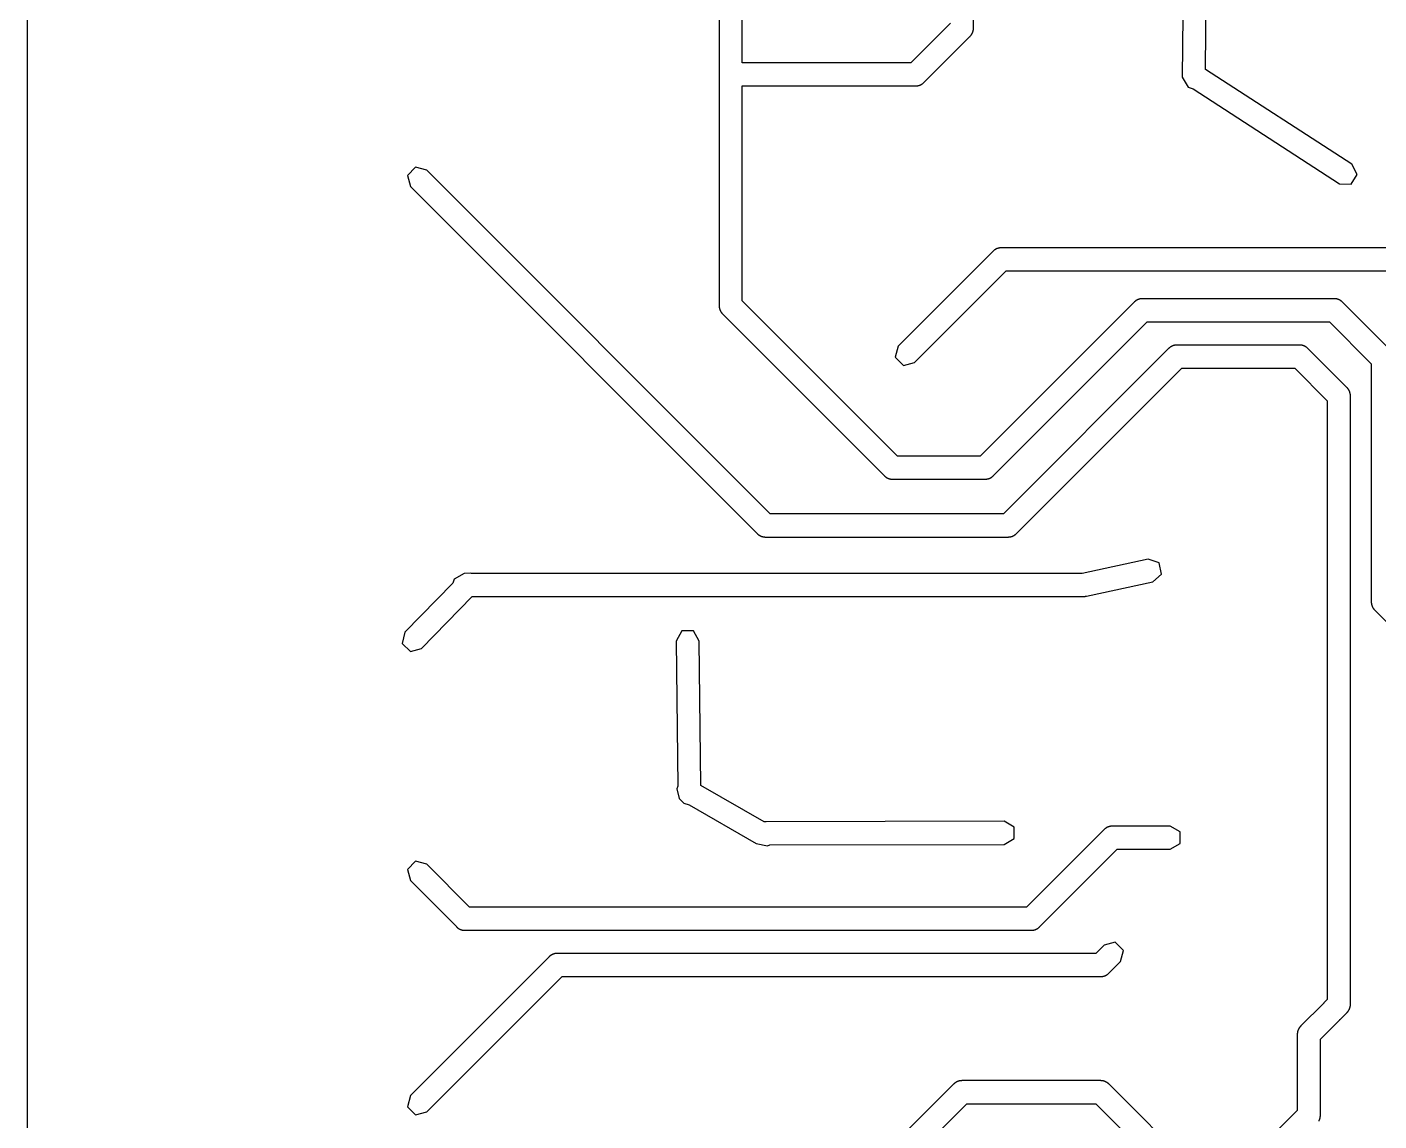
# Model space of a CAD drawing. Extents: x -11.9 to 11.9, y -22 to 22.
# Drawn here: x -11.92 to 2.93, y -2.73 to 9.28 of the extents above; entities that cross this region are included whole.
import ezdxf

# ---------------------------------------------------------------- set-up
doc = ezdxf.new("R2010")
doc.units = 0
doc.layers.add('BOTTOM_-_WELDED', color=7, linetype='CONTINUOUS')

msp = doc.modelspace()

# ---------------------------------------------------------------- linework, layer by layer
at = {"layer": 'BOTTOM_-_WELDED', "color": 250}
msp.add_lwpolyline([(-11.9199, -21.9873), (11.9199, -21.9873), (11.9199, 21.9873), (-11.9199, 21.9873), (-11.9199, -21.9873)], close=True, dxfattribs=at)
at = {"layer": 'BOTTOM_-_WELDED', "color": 132}
for points in [[(3.0588, 5.7313), (2.5309, 6.2592), (2.5295, 6.2607), (2.5282, 6.262), (2.528, 6.2622), (2.5267, 6.2635), (2.5265, 6.2637), (2.5251, 6.265), (2.525, 6.2651), (2.5236, 6.2664), (2.5235, 6.2665), (2.522, 6.2678), (2.5204, 6.2692), (2.5188, 6.2705), (2.5172, 6.2718), (2.5156, 6.2731), (2.5155, 6.2731), (2.5139, 6.2743), (2.5138, 6.2744), (2.5123, 6.2755), (2.5122, 6.2756), (2.5106, 6.2767), (2.5104, 6.2768), (2.5089, 6.2778), (2.5087, 6.278), (2.5072, 6.279), (2.507, 6.2791), (2.5054, 6.2801), (2.5052, 6.2802), (2.5037, 6.2811), (2.5034, 6.2813), (2.5019, 6.2822), (2.5017, 6.2823), (2.5001, 6.2832), (2.4999, 6.2833), (2.4983, 6.2842), (2.498, 6.2843), (2.4965, 6.2851), (2.4962, 6.2853), (2.4947, 6.2861), (2.4944, 6.2862), (2.4928, 6.287), (2.4925, 6.2871), (2.4909, 6.2878), (2.4906, 6.288), (2.4891, 6.2887), (2.4887, 6.2888), (2.4872, 6.2895), (2.4868, 6.2896), (2.4853, 6.2902), (2.4849, 6.2904), (2.4833, 6.291), (2.483, 6.2911), (2.4814, 6.2917), (2.4811, 6.2918), (2.4795, 6.2924), (2.4791, 6.2925), (2.4775, 6.293), (2.4772, 6.2931), (2.4755, 6.2937), (2.4752, 6.2937), (2.4735, 6.2942), (2.4733, 6.2943), (2.4715, 6.2948), (2.4713, 6.2949), (2.4695, 6.2953), (2.4693, 6.2954), (2.4675, 6.2958), (2.4673, 6.2959), (2.4655, 6.2963), (2.4653, 6.2963), (2.4635, 6.2967), (2.4633, 6.2967), (2.4614, 6.2971), (2.4612, 6.2971), (2.4594, 6.2975), (2.4592, 6.2975), (2.4573, 6.2978), (2.4572, 6.2978), (2.4552, 6.2981), (2.4532, 6.2983), (2.4531, 6.2984), (2.4511, 6.2986), (2.449, 6.2988), (2.4469, 6.2989), (2.4449, 6.299), (2.4448, 6.299), (2.4428, 6.2991), (2.4426, 6.2991), (2.4407, 6.2992), (2.4405, 6.2992), (2.4387, 6.2992), (2.4384, 6.2992), (2.4366, 6.2992), (2.4345, 6.2992), (0.3341, 6.2992), (0.332, 6.2992), (0.3302, 6.2992), (0.3299, 6.2992), (0.3281, 6.2992), (0.3279, 6.2992), (0.326, 6.2991), (0.3258, 6.2991), (0.3238, 6.299), (0.3237, 6.299), (0.3217, 6.2989), (0.3196, 6.2988), (0.3175, 6.2986), (0.3155, 6.2984), (0.3154, 6.2983), (0.3134, 6.2981), (0.3114, 6.2978), (0.3113, 6.2978), (0.3094, 6.2975), (0.3092, 6.2975), (0.3074, 6.2971), (0.3072, 6.2971), (0.3053, 6.2967), (0.3051, 6.2967), (0.3033, 6.2963), (0.3031, 6.2963), (0.3013, 6.2959), (0.3011, 6.2958), (0.2993, 6.2954), (0.2991, 6.2953), (0.2973, 6.2949), (0.2971, 6.2948), (0.2953, 6.2943), (0.2951, 6.2942), (0.2934, 6.2937), (0.2931, 6.2937), (0.2914, 6.2931), (0.2911, 6.293), (0.2895, 6.2925), (0.2891, 6.2924), (0.2875, 6.2918), (0.2872, 6.2917), (0.2856, 6.2911), (0.2853, 6.291), (0.2837, 6.2904), (0.2833, 6.2902), (0.2818, 6.2896), (0.2814, 6.2895), (0.2799, 6.2888), (0.2795, 6.2887), (0.278, 6.288), (0.2777, 6.2878), (0.2761, 6.2871), (0.2758, 6.287), (0.2742, 6.2862), (0.2739, 6.2861), (0.2724, 6.2853), (0.2721, 6.2851), (0.2706, 6.2843), (0.2703, 6.2842), (0.2687, 6.2833), (0.2685, 6.2832), (0.2669, 6.2823), (0.2667, 6.2822), (0.2652, 6.2813), (0.2649, 6.2811), (0.2634, 6.2802), (0.2632, 6.2801), (0.2616, 6.2791), (0.2614, 6.279), (0.2599, 6.278), (0.2597, 6.2778), (0.2582, 6.2768), (0.258, 6.2767), (0.2564, 6.2756), (0.2563, 6.2755), (0.2548, 6.2744), (0.2547, 6.2743), (0.2531, 6.2731), (0.253, 6.2731), (0.2514, 6.2718), (0.2498, 6.2705), (0.2482, 6.2692), (0.2466, 6.2678), (0.2451, 6.2665), (0.245, 6.2664), (0.2436, 6.2651), (0.2435, 6.265), (0.2421, 6.2637), (0.2419, 6.2635), (0.2406, 6.2622), (0.2404, 6.262), (0.2391, 6.2607), (0.2377, 6.2592), (-1.4496, 4.572), (-2.3604, 4.572), (-4.064, 6.2756), (-4.064, 8.636), (-2.1629, 8.636), (-2.1608, 8.636), (-2.159, 8.636), (-2.1587, 8.636), (-2.1569, 8.636), (-2.1567, 8.636), (-2.1548, 8.6361), (-2.1546, 8.6361), (-2.1526, 8.6362), (-2.1525, 8.6362), (-2.1505, 8.6363), (-2.1484, 8.6364), (-2.1463, 8.6366), (-2.1443, 8.6368), (-2.1442, 8.6369), (-2.1422, 8.6371), (-2.1402, 8.6374), (-2.1401, 8.6374), (-2.1382, 8.6377), (-2.138, 8.6377), (-2.1362, 8.6381), (-2.136, 8.6381), (-2.1341, 8.6385), (-2.1339, 8.6385), (-2.1321, 8.6389), (-2.1319, 8.6389), (-2.1301, 8.6393), (-2.1299, 8.6394), (-2.1281, 8.6398), (-2.1279, 8.6399), (-2.1261, 8.6403), (-2.1259, 8.6404), (-2.1241, 8.6409), (-2.1239, 8.641), (-2.1222, 8.6415), (-2.1219, 8.6415), (-2.1202, 8.6421), (-2.1199, 8.6422), (-2.1183, 8.6427), (-2.1179, 8.6428), (-2.1163, 8.6434), (-2.116, 8.6435), (-2.1144, 8.6441), (-2.1141, 8.6442), (-2.1125, 8.6448), (-2.1121, 8.645), (-2.1106, 8.6456), (-2.1102, 8.6457), (-2.1087, 8.6464), (-2.1083, 8.6465), (-2.1068, 8.6472), (-2.1065, 8.6474), (-2.1049, 8.6481), (-2.1046, 8.6482), (-2.103, 8.649), (-2.1027, 8.6491), (-2.1012, 8.6499), (-2.1009, 8.6501), (-2.0994, 8.6509), (-2.0991, 8.651), (-2.0975, 8.6519), (-2.0973, 8.652), (-2.0957, 8.6529), (-2.0955, 8.653), (-2.094, 8.6539), (-2.0937, 8.6541), (-2.0922, 8.655), (-2.092, 8.6551), (-2.0904, 8.6561), (-2.0902, 8.6562), (-2.0887, 8.6572), (-2.0885, 8.6574), (-2.087, 8.6584), (-2.0868, 8.6585), (-2.0852, 8.6596), (-2.0851, 8.6597), (-2.0836, 8.6608), (-2.0835, 8.6609), (-2.0819, 8.6621), (-2.0818, 8.6621), (-2.0802, 8.6634), (-2.0786, 8.6647), (-2.077, 8.666), (-2.0754, 8.6674), (-2.0739, 8.6687), (-2.0738, 8.6688), (-2.0724, 8.6701), (-2.0723, 8.6702), (-2.0709, 8.6715), (-2.0707, 8.6717), (-2.0694, 8.673), (-2.0692, 8.6732), (-2.0679, 8.6745), (-2.0665, 8.676), (-1.564, 9.1785), (-1.5625, 9.1799), (-1.5612, 9.1812), (-1.561, 9.1814), (-1.5597, 9.1827), (-1.5595, 9.1829), (-1.5582, 9.1843), (-1.5581, 9.1844), (-1.5568, 9.1858), (-1.5567, 9.1859), (-1.5554, 9.1874), (-1.554, 9.189), (-1.5527, 9.1906), (-1.5514, 9.1922), (-1.5501, 9.1938), (-1.5501, 9.1939), (-1.5489, 9.1955), (-1.5488, 9.1956), (-1.5477, 9.1971), (-1.5476, 9.1972), (-1.5465, 9.1988), (-1.5464, 9.199), (-1.5454, 9.2005), (-1.5452, 9.2007), (-1.5442, 9.2022), (-1.5441, 9.2024), (-1.5431, 9.204), (-1.543, 9.2042), (-1.5421, 9.2057), (-1.5419, 9.206), (-1.541, 9.2075), (-1.5409, 9.2077), (-1.54, 9.2093), (-1.5399, 9.2095), (-1.539, 9.2111), (-1.5389, 9.2114), (-1.5381, 9.2129), (-1.5379, 9.2132), (-1.5371, 9.2147), (-1.537, 9.215), (-1.5362, 9.2166), (-1.5361, 9.2169), (-1.5354, 9.2185), (-1.5352, 9.2188), (-1.5345, 9.2203), (-1.5344, 9.2207), (-1.5337, 9.2222), (-1.5336, 9.2226), (-1.533, 9.2241), (-1.5328, 9.2245), (-1.5322, 9.2261), (-1.5321, 9.2264), (-1.5315, 9.228), (-1.5314, 9.2283), (-1.5308, 9.2299), (-1.5307, 9.2303), (-1.5302, 9.2319), (-1.5301, 9.2322), (-1.5295, 9.2339), (-1.5295, 9.2342), (-1.529, 9.2359), (-1.5289, 9.2361), (-1.5284, 9.2379), (-1.5283, 9.2381), (-1.5279, 9.2399), (-1.5278, 9.2401), (-1.5274, 9.2419), (-1.5273, 9.2421), (-1.5269, 9.2439), (-1.5269, 9.2441), (-1.5265, 9.2459), (-1.5265, 9.2461), (-1.5261, 9.248), (-1.5261, 9.2482), (-1.5257, 9.25), (-1.5257, 9.2502), (-1.5254, 9.2521), (-1.5254, 9.2522), (-1.5251, 9.2542), (-1.5249, 9.2562), (-1.5248, 9.2563), (-1.5246, 9.2583), (-1.5244, 9.2604), (-1.5243, 9.2625), (-1.5242, 9.2645), (-1.5242, 9.2646), (-1.5241, 9.2666), (-1.5241, 9.2668), (-1.524, 9.2687), (-1.524, 9.2689), (-1.524, 9.2707), (-1.524, 9.271), (-1.524, 9.2728), (-1.524, 9.2749), (-1.524, 13.2824)], [(-1.778, 9.3236), (-2.2116, 8.89), (-4.064, 8.89), (-4.064, 10.4101)], [(-4.318, 10.3614), (-4.318, 8.7671), (-4.318, 8.7651), (-4.318, 8.763), (-4.318, 8.7609), (-4.318, 8.7589), (-4.318, 6.2269), (-4.318, 6.2248), (-4.318, 6.223), (-4.318, 6.2227), (-4.318, 6.2209), (-4.318, 6.2207), (-4.3179, 6.2188), (-4.3179, 6.2186), (-4.3178, 6.2166), (-4.3178, 6.2165), (-4.3177, 6.2145), (-4.3176, 6.2124), (-4.3174, 6.2103), (-4.3172, 6.2083), (-4.3171, 6.2082), (-4.3169, 6.2062), (-4.3166, 6.2042), (-4.3166, 6.2041), (-4.3163, 6.2022), (-4.3163, 6.202), (-4.3159, 6.2002), (-4.3159, 6.2), (-4.3155, 6.1981), (-4.3155, 6.1979), (-4.3151, 6.1961), (-4.3151, 6.1959), (-4.3147, 6.1941), (-4.3146, 6.1939), (-4.3142, 6.1921), (-4.3141, 6.1919), (-4.3137, 6.1901), (-4.3136, 6.1899), (-4.3131, 6.1881), (-4.313, 6.1879), (-4.3125, 6.1862), (-4.3125, 6.1859), (-4.3119, 6.1842), (-4.3118, 6.1839), (-4.3113, 6.1823), (-4.3112, 6.1819), (-4.3106, 6.1803), (-4.3105, 6.18), (-4.3099, 6.1784), (-4.3098, 6.1781), (-4.3092, 6.1765), (-4.309, 6.1761), (-4.3084, 6.1746), (-4.3083, 6.1742), (-4.3076, 6.1727), (-4.3075, 6.1723), (-4.3068, 6.1708), (-4.3066, 6.1705), (-4.3059, 6.1689), (-4.3058, 6.1686), (-4.305, 6.167), (-4.3049, 6.1667), (-4.3041, 6.1652), (-4.3039, 6.1649), (-4.3031, 6.1634), (-4.303, 6.1631), (-4.3021, 6.1615), (-4.302, 6.1613), (-4.3011, 6.1597), (-4.301, 6.1595), (-4.3001, 6.158), (-4.2999, 6.1577), (-4.299, 6.1562), (-4.2989, 6.156), (-4.2979, 6.1544), (-4.2978, 6.1542), (-4.2968, 6.1527), (-4.2966, 6.1525), (-4.2956, 6.151), (-4.2955, 6.1508), (-4.2944, 6.1492), (-4.2943, 6.1491), (-4.2932, 6.1476), (-4.2931, 6.1475), (-4.2919, 6.1459), (-4.2919, 6.1458), (-4.2906, 6.1442), (-4.2893, 6.1426), (-4.288, 6.141), (-4.2866, 6.1394), (-4.2853, 6.1379), (-4.2852, 6.1378), (-4.2839, 6.1364), (-4.2838, 6.1363), (-4.2825, 6.1349), (-4.2823, 6.1347), (-4.281, 6.1334), (-4.2808, 6.1332), (-4.2795, 6.1319), (-4.278, 6.1305), (-2.5055, 4.358), (-2.5041, 4.3565), (-2.5028, 4.3552), (-2.5026, 4.355), (-2.5013, 4.3537), (-2.5011, 4.3535), (-2.4997, 4.3522), (-2.4996, 4.3521), (-2.4982, 4.3508), (-2.4981, 4.3507), (-2.4966, 4.3494), (-2.495, 4.348), (-2.4934, 4.3467), (-2.4918, 4.3454), (-2.4902, 4.3441), (-2.4901, 4.3441), (-2.4885, 4.3429), (-2.4884, 4.3428), (-2.4869, 4.3417), (-2.4868, 4.3416), (-2.4852, 4.3405), (-2.485, 4.3404), (-2.4835, 4.3394), (-2.4833, 4.3392), (-2.4818, 4.3382), (-2.4816, 4.3381), (-2.48, 4.3371), (-2.4798, 4.337), (-2.4783, 4.3361), (-2.478, 4.3359), (-2.4765, 4.335), (-2.4763, 4.3349), (-2.4747, 4.334), (-2.4745, 4.3339), (-2.4729, 4.333), (-2.4726, 4.3329), (-2.4711, 4.3321), (-2.4708, 4.3319), (-2.4693, 4.3311), (-2.469, 4.331), (-2.4674, 4.3302), (-2.4671, 4.3301), (-2.4655, 4.3294), (-2.4652, 4.3292), (-2.4637, 4.3285), (-2.4633, 4.3284), (-2.4618, 4.3277), (-2.4614, 4.3276), (-2.4599, 4.327), (-2.4595, 4.3268), (-2.4579, 4.3262), (-2.4576, 4.3261), (-2.456, 4.3255), (-2.4557, 4.3254), (-2.4541, 4.3248), (-2.4537, 4.3247), (-2.4521, 4.3242), (-2.4518, 4.3241), (-2.4501, 4.3235), (-2.4498, 4.3235), (-2.4481, 4.323), (-2.4479, 4.3229), (-2.4461, 4.3224), (-2.4459, 4.3223), (-2.4441, 4.3219), (-2.4439, 4.3218), (-2.4421, 4.3214), (-2.4419, 4.3213), (-2.4401, 4.3209), (-2.4399, 4.3209), (-2.4381, 4.3205), (-2.4379, 4.3205), (-2.436, 4.3201), (-2.4358, 4.3201), (-2.434, 4.3197), (-2.4338, 4.3197), (-2.4319, 4.3194), (-2.4318, 4.3194), (-2.4298, 4.3191), (-2.4278, 4.3189), (-2.4277, 4.3188), (-2.4257, 4.3186), (-2.4236, 4.3184), (-2.4215, 4.3183), (-2.4195, 4.3182), (-2.4194, 4.3182), (-2.4174, 4.3181), (-2.4172, 4.3181), (-2.4153, 4.318), (-2.4151, 4.318), (-2.4133, 4.318), (-2.413, 4.318), (-2.4112, 4.318), (-2.4091, 4.318), (-1.4009, 4.318), (-1.3988, 4.318), (-1.397, 4.318), (-1.3967, 4.318), (-1.3949, 4.318), (-1.3947, 4.318), (-1.3928, 4.3181), (-1.3926, 4.3181), (-1.3906, 4.3182), (-1.3905, 4.3182), (-1.3885, 4.3183), (-1.3864, 4.3184), (-1.3843, 4.3186), (-1.3823, 4.3188), (-1.3822, 4.3189), (-1.3802, 4.3191), (-1.3782, 4.3194), (-1.3781, 4.3194), (-1.3762, 4.3197), (-1.376, 4.3197), (-1.3742, 4.3201), (-1.374, 4.3201), (-1.3721, 4.3205), (-1.3719, 4.3205), (-1.3701, 4.3209), (-1.3699, 4.3209), (-1.3681, 4.3213), (-1.3679, 4.3214), (-1.3661, 4.3218), (-1.3659, 4.3219), (-1.3641, 4.3223), (-1.3639, 4.3224), (-1.3621, 4.3229), (-1.3619, 4.323), (-1.3602, 4.3235), (-1.3599, 4.3235), (-1.3582, 4.3241), (-1.3579, 4.3242), (-1.3563, 4.3247), (-1.3559, 4.3248), (-1.3543, 4.3254), (-1.354, 4.3255), (-1.3524, 4.3261), (-1.3521, 4.3262), (-1.3505, 4.3268), (-1.3501, 4.327), (-1.3486, 4.3276), (-1.3482, 4.3277), (-1.3467, 4.3284), (-1.3463, 4.3285), (-1.3448, 4.3292), (-1.3445, 4.3294), (-1.3429, 4.3301), (-1.3426, 4.3302), (-1.341, 4.331), (-1.3407, 4.3311), (-1.3392, 4.3319), (-1.3389, 4.3321), (-1.3374, 4.3329), (-1.3371, 4.333), (-1.3355, 4.3339), (-1.3353, 4.334), (-1.3337, 4.3349), (-1.3335, 4.335), (-1.332, 4.3359), (-1.3317, 4.3361), (-1.3302, 4.337), (-1.33, 4.3371), (-1.3284, 4.3381), (-1.3282, 4.3382), (-1.3267, 4.3392), (-1.3265, 4.3394), (-1.325, 4.3404), (-1.3248, 4.3405), (-1.3232, 4.3416), (-1.3231, 4.3417), (-1.3216, 4.3428), (-1.3215, 4.3429), (-1.3199, 4.3441), (-1.3198, 4.3441), (-1.3182, 4.3454), (-1.3166, 4.3467), (-1.315, 4.348), (-1.3134, 4.3494), (-1.3119, 4.3507), (-1.3118, 4.3508), (-1.3104, 4.3521), (-1.3103, 4.3522), (-1.3089, 4.3535), (-1.3087, 4.3537), (-1.3074, 4.355), (-1.3072, 4.3552), (-1.3059, 4.3565), (-1.3045, 4.358), (0.3828, 6.0452), (2.3858, 6.0452), (2.8448, 5.5862), (2.8448, 2.9757), (2.8448, 2.9736), (2.8448, 2.9718), (2.8448, 2.9715), (2.8448, 2.9697), (2.8448, 2.9695), (2.8449, 2.9676), (2.8449, 2.9674), (2.845, 2.9654), (2.845, 2.9653), (2.8451, 2.9633), (2.8452, 2.9612), (2.8454, 2.9591), (2.8456, 2.9571), (2.8457, 2.957), (2.8459, 2.955), (2.8462, 2.953), (2.8462, 2.9529), (2.8465, 2.951), (2.8465, 2.9508), (2.8469, 2.949), (2.8469, 2.9488), (2.8473, 2.9469), (2.8473, 2.9467), (2.8477, 2.9449), (2.8477, 2.9447), (2.8481, 2.9429), (2.8482, 2.9427), (2.8486, 2.9409), (2.8487, 2.9407), (2.8491, 2.9389), (2.8492, 2.9387), (2.8497, 2.9369), (2.8498, 2.9367), (2.8503, 2.935), (2.8503, 2.9347), (2.8509, 2.933), (2.851, 2.9327), (2.8515, 2.9311), (2.8516, 2.9307), (2.8522, 2.9291), (2.8523, 2.9288), (2.8529, 2.9272), (2.853, 2.9269), (2.8536, 2.9253), (2.8538, 2.9249), (2.8544, 2.9234), (2.8545, 2.923), (2.8552, 2.9215), (2.8553, 2.9211), (2.856, 2.9196), (2.8562, 2.9193), (2.8569, 2.9177), (2.857, 2.9174), (2.8578, 2.9158), (2.8579, 2.9155), (2.8587, 2.914), (2.8589, 2.9137), (2.8597, 2.9122), (2.8598, 2.9119), (2.8607, 2.9103), (2.8608, 2.9101), (2.8617, 2.9085), (2.8618, 2.9083), (2.8627, 2.9068), (2.8629, 2.9065), (2.8638, 2.905), (2.8639, 2.9048), (2.8649, 2.9032), (2.865, 2.903), (2.866, 2.9015), (2.8662, 2.9013), (2.8672, 2.8998), (2.8673, 2.8996), (2.8684, 2.898), (2.8685, 2.8979), (2.8696, 2.8964), (2.8697, 2.8963), (2.8709, 2.8947), (2.8709, 2.8946), (2.8722, 2.893), (2.8735, 2.8914), (2.8748, 2.8898), (2.8762, 2.8882), (2.8775, 2.8867), (2.8776, 2.8866), (2.8789, 2.8852), (2.879, 2.8851), (2.8803, 2.8837), (2.8805, 2.8835), (2.8818, 2.8822), (2.882, 2.882), (2.8833, 2.8807), (2.8848, 2.8793), (3.175, 2.589)], [(2.2701, -2.7285), (2.271, -2.7269), (2.2711, -2.7266), (2.2719, -2.7251), (2.2721, -2.7248), (2.2729, -2.7233), (2.273, -2.723), (2.2738, -2.7214), (2.2739, -2.7211), (2.2746, -2.7195), (2.2748, -2.7192), (2.2755, -2.7177), (2.2756, -2.7173), (2.2763, -2.7158), (2.2764, -2.7154), (2.277, -2.7139), (2.2772, -2.7135), (2.2778, -2.7119), (2.2779, -2.7116), (2.2785, -2.71), (2.2786, -2.7097), (2.2792, -2.7081), (2.2793, -2.7077), (2.2798, -2.7061), (2.2799, -2.7058), (2.2805, -2.7041), (2.2805, -2.7038), (2.281, -2.7021), (2.2811, -2.7019), (2.2816, -2.7001), (2.2817, -2.6999), (2.2821, -2.6981), (2.2822, -2.6979), (2.2826, -2.6961), (2.2827, -2.6959), (2.2831, -2.6941), (2.2831, -2.6939), (2.2835, -2.6921), (2.2835, -2.6919), (2.2839, -2.69), (2.2839, -2.6898), (2.2843, -2.688), (2.2843, -2.6878), (2.2846, -2.6859), (2.2846, -2.6858), (2.2849, -2.6838), (2.2851, -2.6818), (2.2852, -2.6817), (2.2854, -2.6797), (2.2856, -2.6776), (2.2857, -2.6755), (2.2858, -2.6735), (2.2858, -2.6734), (2.2859, -2.6714), (2.2859, -2.6712), (2.286, -2.6693), (2.286, -2.6691), (2.286, -2.6673), (2.286, -2.667), (2.286, -2.6652), (2.286, -2.6631), (2.286, -1.8306), (2.4997, -1.6168), (2.5013, -1.6153), (2.5028, -1.6138), (2.504, -1.6125), (2.5053, -1.6113), (2.5065, -1.61), (2.5065, -1.61), (2.5762, -1.5403), (2.5777, -1.5389), (2.579, -1.5376), (2.5792, -1.5374), (2.5805, -1.5361), (2.5807, -1.5359), (2.582, -1.5345), (2.5821, -1.5344), (2.5834, -1.533), (2.5835, -1.5329), (2.5848, -1.5314), (2.5862, -1.5298), (2.5875, -1.5282), (2.5888, -1.5266), (2.5901, -1.525), (2.5901, -1.5249), (2.5913, -1.5233), (2.5914, -1.5232), (2.5925, -1.5217), (2.5926, -1.5216), (2.5937, -1.52), (2.5938, -1.5198), (2.5948, -1.5183), (2.595, -1.5181), (2.596, -1.5166), (2.5961, -1.5164), (2.5971, -1.5148), (2.5972, -1.5146), (2.5981, -1.5131), (2.5983, -1.5128), (2.5992, -1.5113), (2.5993, -1.5111), (2.6002, -1.5095), (2.6003, -1.5093), (2.6012, -1.5077), (2.6013, -1.5074), (2.6021, -1.5059), (2.6023, -1.5056), (2.6031, -1.5041), (2.6032, -1.5038), (2.604, -1.5022), (2.6041, -1.5019), (2.6048, -1.5003), (2.605, -1.5), (2.6057, -1.4985), (2.6058, -1.4981), (2.6065, -1.4966), (2.6066, -1.4962), (2.6072, -1.4947), (2.6074, -1.4943), (2.608, -1.4927), (2.6081, -1.4924), (2.6087, -1.4908), (2.6088, -1.4905), (2.6094, -1.4889), (2.6095, -1.4885), (2.61, -1.4869), (2.6101, -1.4866), (2.6107, -1.4849), (2.6107, -1.4846), (2.6112, -1.4829), (2.6113, -1.4827), (2.6118, -1.4809), (2.6119, -1.4807), (2.6123, -1.4789), (2.6124, -1.4787), (2.6128, -1.4769), (2.6129, -1.4767), (2.6133, -1.4749), (2.6133, -1.4747), (2.6137, -1.4729), (2.6137, -1.4727), (2.6141, -1.4708), (2.6141, -1.4706), (2.6145, -1.4688), (2.6145, -1.4686), (2.6148, -1.4667), (2.6148, -1.4666), (2.6151, -1.4646), (2.6153, -1.4626), (2.6154, -1.4625), (2.6156, -1.4605), (2.6158, -1.4584), (2.6159, -1.4563), (2.616, -1.4543), (2.616, -1.4542), (2.6161, -1.4522), (2.6161, -1.452), (2.6162, -1.4501), (2.6162, -1.4499), (2.6162, -1.4481), (2.6162, -1.4478), (2.6162, -1.446), (2.6162, -1.4439), (2.6162, 5.2285), (2.6162, 5.2306), (2.6162, 5.2324), (2.6162, 5.2327), (2.6162, 5.2345), (2.6162, 5.2347), (2.6161, 5.2366), (2.6161, 5.2368), (2.616, 5.2388), (2.616, 5.2389), (2.6159, 5.2409), (2.6158, 5.243), (2.6156, 5.2451), (2.6154, 5.2471), (2.6153, 5.2472), (2.6151, 5.2492), (2.6148, 5.2512), (2.6148, 5.2513), (2.6145, 5.2532), (2.6145, 5.2534), (2.6141, 5.2552), (2.6141, 5.2554), (2.6137, 5.2573), (2.6137, 5.2575), (2.6133, 5.2593), (2.6133, 5.2595), (2.6129, 5.2613), (2.6128, 5.2615), (2.6124, 5.2633), (2.6123, 5.2635), (2.6119, 5.2653), (2.6118, 5.2655), (2.6113, 5.2673), (2.6112, 5.2675), (2.6107, 5.2692), (2.6107, 5.2695), (2.6101, 5.2712), (2.61, 5.2715), (2.6095, 5.2731), (2.6094, 5.2735), (2.6088, 5.2751), (2.6087, 5.2754), (2.6081, 5.277), (2.608, 5.2773), (2.6074, 5.2789), (2.6072, 5.2793), (2.6066, 5.2808), (2.6065, 5.2812), (2.6058, 5.2827), (2.6057, 5.2831), (2.605, 5.2846), (2.6048, 5.2849), (2.6041, 5.2865), (2.604, 5.2868), (2.6032, 5.2884), (2.6031, 5.2887), (2.6023, 5.2902), (2.6021, 5.2905), (2.6013, 5.292), (2.6012, 5.2923), (2.6003, 5.2939), (2.6002, 5.2941), (2.5993, 5.2957), (2.5992, 5.2959), (2.5983, 5.2974), (2.5981, 5.2977), (2.5972, 5.2992), (2.5971, 5.2994), (2.5961, 5.301), (2.596, 5.3012), (2.595, 5.3027), (2.5948, 5.3029), (2.5938, 5.3044), (2.5937, 5.3046), (2.5926, 5.3062), (2.5925, 5.3063), (2.5914, 5.3078), (2.5913, 5.3079), (2.5901, 5.3095), (2.5901, 5.3096), (2.5888, 5.3112), (2.5875, 5.3128), (2.5862, 5.3144), (2.5848, 5.316), (2.5835, 5.3175), (2.5834, 5.3176), (2.5821, 5.319), (2.582, 5.3191), (2.5807, 5.3205), (2.5805, 5.3207), (2.5792, 5.322), (2.579, 5.3222), (2.5777, 5.3235), (2.5762, 5.3249), (2.1499, 5.7512), (2.1485, 5.7527), (2.1472, 5.754), (2.147, 5.7542), (2.1457, 5.7555), (2.1455, 5.7557), (2.1441, 5.757), (2.144, 5.7571), (2.1426, 5.7584), (2.1425, 5.7585), (2.141, 5.7598), (2.1394, 5.7612), (2.1378, 5.7625), (2.1362, 5.7638), (2.1346, 5.7651), (2.1345, 5.7651), (2.1329, 5.7663), (2.1328, 5.7664), (2.1313, 5.7675), (2.1312, 5.7676), (2.1296, 5.7687), (2.1294, 5.7688), (2.1279, 5.7698), (2.1277, 5.77), (2.1262, 5.771), (2.126, 5.7711), (2.1244, 5.7721), (2.1242, 5.7722), (2.1227, 5.7731), (2.1224, 5.7733), (2.1209, 5.7742), (2.1207, 5.7743), (2.1191, 5.7752), (2.1189, 5.7753), (2.1173, 5.7762), (2.117, 5.7763), (2.1155, 5.7771), (2.1152, 5.7773), (2.1137, 5.7781), (2.1134, 5.7782), (2.1118, 5.779), (2.1115, 5.7791), (2.1099, 5.7798), (2.1096, 5.78), (2.1081, 5.7807), (2.1077, 5.7808), (2.1062, 5.7815), (2.1058, 5.7816), (2.1043, 5.7822), (2.1039, 5.7824), (2.1023, 5.783), (2.102, 5.7831), (2.1004, 5.7837), (2.1001, 5.7838), (2.0985, 5.7844), (2.0981, 5.7845), (2.0965, 5.785), (2.0962, 5.7851), (2.0945, 5.7857), (2.0942, 5.7857), (2.0925, 5.7862), (2.0923, 5.7863), (2.0905, 5.7868), (2.0903, 5.7869), (2.0885, 5.7873), (2.0883, 5.7874), (2.0865, 5.7878), (2.0863, 5.7879), (2.0845, 5.7883), (2.0843, 5.7883), (2.0825, 5.7887), (2.0823, 5.7887), (2.0804, 5.7891), (2.0802, 5.7891), (2.0784, 5.7895), (2.0782, 5.7895), (2.0763, 5.7898), (2.0762, 5.7898), (2.0742, 5.7901), (2.0722, 5.7903), (2.0721, 5.7904), (2.0701, 5.7906), (2.068, 5.7908), (2.0659, 5.7909), (2.0639, 5.791), (2.0638, 5.791), (2.0618, 5.7911), (2.0616, 5.7911), (2.0597, 5.7912), (2.0595, 5.7912), (2.0577, 5.7912), (2.0574, 5.7912), (2.0556, 5.7912), (2.0535, 5.7912), (0.7151, 5.7912), (0.713, 5.7912), (0.7112, 5.7912), (0.7109, 5.7912), (0.7091, 5.7912), (0.7089, 5.7912), (0.707, 5.7911), (0.7068, 5.7911), (0.7048, 5.791), (0.7047, 5.791), (0.7027, 5.7909), (0.7006, 5.7908), (0.6985, 5.7906), (0.6965, 5.7904), (0.6964, 5.7903), (0.6944, 5.7901), (0.6924, 5.7898), (0.6923, 5.7898), (0.6904, 5.7895), (0.6902, 5.7895), (0.6884, 5.7891), (0.6882, 5.7891), (0.6863, 5.7887), (0.6861, 5.7887), (0.6843, 5.7883), (0.6841, 5.7883), (0.6823, 5.7879), (0.6821, 5.7878), (0.6803, 5.7874), (0.6801, 5.7873), (0.6783, 5.7869), (0.6781, 5.7868), (0.6763, 5.7863), (0.6761, 5.7862), (0.6744, 5.7857), (0.6741, 5.7857), (0.6724, 5.7851), (0.6721, 5.785), (0.6705, 5.7845), (0.6701, 5.7844), (0.6685, 5.7838), (0.6682, 5.7837), (0.6666, 5.7831), (0.6663, 5.783), (0.6647, 5.7824), (0.6643, 5.7822), (0.6628, 5.7816), (0.6624, 5.7815), (0.6609, 5.7808), (0.6605, 5.7807), (0.659, 5.78), (0.6587, 5.7798), (0.6571, 5.7791), (0.6568, 5.779), (0.6552, 5.7782), (0.6549, 5.7781), (0.6534, 5.7773), (0.6531, 5.7771), (0.6516, 5.7763), (0.6513, 5.7762), (0.6497, 5.7753), (0.6495, 5.7752), (0.6479, 5.7743), (0.6477, 5.7742), (0.6462, 5.7733), (0.6459, 5.7731), (0.6444, 5.7722), (0.6442, 5.7721), (0.6426, 5.7711), (0.6424, 5.771), (0.6409, 5.77), (0.6407, 5.7698), (0.6392, 5.7688), (0.639, 5.7687), (0.6374, 5.7676), (0.6373, 5.7675), (0.6358, 5.7664), (0.6357, 5.7663), (0.6341, 5.7651), (0.634, 5.7651), (0.6324, 5.7638), (0.6308, 5.7625), (0.6292, 5.7612), (0.6276, 5.7598), (0.6261, 5.7585), (0.626, 5.7584), (0.6246, 5.7571), (0.6245, 5.757), (0.6231, 5.7557), (0.6229, 5.7555), (0.6216, 5.7542), (0.6214, 5.754), (0.6201, 5.7527), (0.6187, 5.7512), (-1.1956, 3.937), (-3.7574, 3.937), (-7.5302, 7.7098), (-7.6529, 7.7427), (-7.7427, 7.6529), (-7.7098, 7.5302), (-3.9011, 3.7215), (-3.8998, 3.7202), (-3.8996, 3.72), (-3.8983, 3.7187), (-3.8981, 3.7185), (-3.8967, 3.7172), (-3.8966, 3.7171), (-3.8952, 3.7158), (-3.8951, 3.7157), (-3.8936, 3.7144), (-3.892, 3.713), (-3.8904, 3.7117), (-3.8888, 3.7104), (-3.8872, 3.7091), (-3.8871, 3.7091), (-3.8855, 3.7079), (-3.8854, 3.7078), (-3.8839, 3.7067), (-3.8838, 3.7066), (-3.8822, 3.7055), (-3.882, 3.7054), (-3.8805, 3.7044), (-3.8803, 3.7042), (-3.8788, 3.7032), (-3.8786, 3.7031), (-3.877, 3.7021), (-3.8768, 3.702), (-3.8753, 3.7011), (-3.875, 3.7009), (-3.8735, 3.7), (-3.8733, 3.6999), (-3.8717, 3.699), (-3.8715, 3.6989), (-3.8699, 3.698), (-3.8696, 3.6979), (-3.8681, 3.6971), (-3.8678, 3.6969), (-3.8663, 3.6961), (-3.866, 3.696), (-3.8644, 3.6952), (-3.8641, 3.6951), (-3.8625, 3.6944), (-3.8622, 3.6942), (-3.8607, 3.6935), (-3.8603, 3.6934), (-3.8588, 3.6927), (-3.8584, 3.6926), (-3.8569, 3.692), (-3.8565, 3.6918), (-3.8549, 3.6912), (-3.8546, 3.6911), (-3.853, 3.6905), (-3.8527, 3.6904), (-3.8511, 3.6898), (-3.8507, 3.6897), (-3.8491, 3.6892), (-3.8488, 3.6891), (-3.8471, 3.6885), (-3.8468, 3.6885), (-3.8451, 3.688), (-3.8449, 3.6879), (-3.8431, 3.6874), (-3.8429, 3.6873), (-3.8411, 3.6869), (-3.8409, 3.6868), (-3.8391, 3.6864), (-3.8389, 3.6863), (-3.8371, 3.6859), (-3.8369, 3.6859), (-3.8351, 3.6855), (-3.8349, 3.6855), (-3.833, 3.6851), (-3.8328, 3.6851), (-3.831, 3.6847), (-3.8308, 3.6847), (-3.8289, 3.6844), (-3.8288, 3.6844), (-3.8268, 3.6841), (-3.8248, 3.6839), (-3.8247, 3.6838), (-3.8227, 3.6836), (-3.8206, 3.6834), (-3.8185, 3.6833), (-3.8165, 3.6832), (-3.8164, 3.6832), (-3.8144, 3.6831), (-3.8142, 3.6831), (-3.8123, 3.683), (-3.8121, 3.683), (-3.8103, 3.683), (-3.81, 3.683), (-3.8082, 3.683), (-3.8061, 3.683), (-1.1469, 3.683), (-1.1448, 3.683), (-1.143, 3.683), (-1.1427, 3.683), (-1.1409, 3.683), (-1.1407, 3.683), (-1.1388, 3.6831), (-1.1386, 3.6831), (-1.1366, 3.6832), (-1.1365, 3.6832), (-1.1345, 3.6833), (-1.1324, 3.6834), (-1.1303, 3.6836), (-1.1283, 3.6838), (-1.1282, 3.6839), (-1.1262, 3.6841), (-1.1242, 3.6844), (-1.1241, 3.6844), (-1.1222, 3.6847), (-1.122, 3.6847), (-1.1202, 3.6851), (-1.12, 3.6851), (-1.1181, 3.6855), (-1.1179, 3.6855), (-1.1161, 3.6859), (-1.1159, 3.6859), (-1.1141, 3.6863), (-1.1139, 3.6864), (-1.1121, 3.6868), (-1.1119, 3.6869), (-1.1101, 3.6873), (-1.1099, 3.6874), (-1.1081, 3.6879), (-1.1079, 3.688), (-1.1062, 3.6885), (-1.1059, 3.6885), (-1.1042, 3.6891), (-1.1039, 3.6892), (-1.1023, 3.6897), (-1.1019, 3.6898), (-1.1003, 3.6904), (-1.1, 3.6905), (-1.0984, 3.6911), (-1.0981, 3.6912), (-1.0965, 3.6918), (-1.0961, 3.692), (-1.0946, 3.6926), (-1.0942, 3.6927), (-1.0927, 3.6934), (-1.0923, 3.6935), (-1.0908, 3.6942), (-1.0905, 3.6944), (-1.0889, 3.6951), (-1.0886, 3.6952), (-1.087, 3.696), (-1.0867, 3.6961), (-1.0852, 3.6969), (-1.0849, 3.6971), (-1.0834, 3.6979), (-1.0831, 3.698), (-1.0815, 3.6989), (-1.0813, 3.699), (-1.0797, 3.6999), (-1.0795, 3.7), (-1.078, 3.7009), (-1.0777, 3.7011), (-1.0762, 3.702), (-1.076, 3.7021), (-1.0744, 3.7031), (-1.0742, 3.7032), (-1.0727, 3.7042), (-1.0725, 3.7044), (-1.071, 3.7054), (-1.0708, 3.7055), (-1.0692, 3.7066), (-1.0691, 3.7067), (-1.0676, 3.7078), (-1.0675, 3.7079), (-1.0659, 3.7091), (-1.0658, 3.7091), (-1.0642, 3.7104), (-1.0626, 3.7117), (-1.061, 3.713), (-1.0594, 3.7144), (-1.0579, 3.7157), (-1.0578, 3.7158), (-1.0564, 3.7171), (-1.0563, 3.7172), (-1.0549, 3.7185), (-1.0547, 3.7187), (-1.0534, 3.72), (-1.0532, 3.7202), (-1.0519, 3.7215), (-1.0505, 3.723), (0.7638, 5.5372), (2.0048, 5.5372), (2.3622, 5.1798), (2.3622, -1.3952), (2.3254, -1.4321), (2.3243, -1.4331), (2.3232, -1.4342), (2.3217, -1.4357), (2.3202, -1.4373), (2.072, -1.6855), (2.0705, -1.6869), (2.0692, -1.6882), (2.069, -1.6884), (2.0677, -1.6897), (2.0675, -1.6899), (2.0662, -1.6913), (2.0661, -1.6914), (2.0648, -1.6928), (2.0647, -1.6929), (2.0634, -1.6944), (2.062, -1.696), (2.0607, -1.6976), (2.0594, -1.6992), (2.0581, -1.7008), (2.0581, -1.7009), (2.0569, -1.7025), (2.0568, -1.7026), (2.0557, -1.7041), (2.0556, -1.7042), (2.0545, -1.7058), (2.0544, -1.706), (2.0534, -1.7075), (2.0532, -1.7077), (2.0522, -1.7092), (2.0521, -1.7094), (2.0511, -1.711), (2.051, -1.7112), (2.0501, -1.7127), (2.0499, -1.713), (2.049, -1.7145), (2.0489, -1.7147), (2.048, -1.7163), (2.0479, -1.7165), (2.047, -1.7181), (2.0469, -1.7184), (2.0461, -1.7199), (2.0459, -1.7202), (2.0451, -1.7217), (2.045, -1.722), (2.0442, -1.7236), (2.0441, -1.7239), (2.0434, -1.7255), (2.0432, -1.7258), (2.0425, -1.7273), (2.0424, -1.7277), (2.0417, -1.7292), (2.0416, -1.7296), (2.041, -1.7311), (2.0408, -1.7315), (2.0402, -1.7331), (2.0401, -1.7334), (2.0395, -1.735), (2.0394, -1.7353), (2.0388, -1.7369), (2.0387, -1.7373), (2.0382, -1.7389), (2.0381, -1.7392), (2.0375, -1.7409), (2.0375, -1.7412), (2.037, -1.7429), (2.0369, -1.7431), (2.0364, -1.7449), (2.0363, -1.7451), (2.0359, -1.7469), (2.0358, -1.7471), (2.0354, -1.7489), (2.0353, -1.7491), (2.0349, -1.7509), (2.0349, -1.7511), (2.0345, -1.7529), (2.0345, -1.7531), (2.0341, -1.755), (2.0341, -1.7552), (2.0337, -1.757), (2.0337, -1.7572), (2.0334, -1.7591), (2.0334, -1.7592), (2.0331, -1.7612), (2.0329, -1.7632), (2.0328, -1.7633), (2.0326, -1.7653), (2.0324, -1.7674), (2.0323, -1.7695), (2.0322, -1.7715), (2.0322, -1.7716), (2.0321, -1.7736), (2.0321, -1.7738), (2.032, -1.7757), (2.032, -1.7759), (2.032, -1.7777), (2.032, -1.778), (2.032, -1.7798), (2.032, -1.7819), (2.032, -2.6144), (1.4079, -3.2385)], [(3.263, 6.858), (-1.2153, 6.858), (-1.2174, 6.858), (-1.2192, 6.858), (-1.2195, 6.858), (-1.2213, 6.858), (-1.2215, 6.858), (-1.2234, 6.8579), (-1.2236, 6.8579), (-1.2256, 6.8578), (-1.2257, 6.8578), (-1.2277, 6.8577), (-1.2298, 6.8576), (-1.2319, 6.8574), (-1.2339, 6.8572), (-1.234, 6.8571), (-1.236, 6.8569), (-1.238, 6.8566), (-1.2381, 6.8566), (-1.24, 6.8563), (-1.2402, 6.8563), (-1.242, 6.8559), (-1.2422, 6.8559), (-1.2441, 6.8555), (-1.2443, 6.8555), (-1.2461, 6.8551), (-1.2463, 6.8551), (-1.2481, 6.8547), (-1.2483, 6.8546), (-1.2501, 6.8542), (-1.2503, 6.8541), (-1.2521, 6.8537), (-1.2523, 6.8536), (-1.2541, 6.8531), (-1.2543, 6.853), (-1.256, 6.8525), (-1.2563, 6.8525), (-1.258, 6.8519), (-1.2583, 6.8518), (-1.2599, 6.8513), (-1.2603, 6.8512), (-1.2619, 6.8506), (-1.2622, 6.8505), (-1.2638, 6.8499), (-1.2641, 6.8498), (-1.2657, 6.8492), (-1.2661, 6.849), (-1.2676, 6.8484), (-1.268, 6.8483), (-1.2695, 6.8476), (-1.2699, 6.8475), (-1.2714, 6.8468), (-1.2717, 6.8466), (-1.2733, 6.8459), (-1.2736, 6.8458), (-1.2752, 6.845), (-1.2755, 6.8449), (-1.277, 6.8441), (-1.2773, 6.8439), (-1.2788, 6.8431), (-1.2791, 6.843), (-1.2807, 6.8421), (-1.2809, 6.842), (-1.2825, 6.8411), (-1.2827, 6.841), (-1.2842, 6.8401), (-1.2845, 6.8399), (-1.286, 6.839), (-1.2862, 6.8389), (-1.2878, 6.8379), (-1.288, 6.8378), (-1.2895, 6.8368), (-1.2897, 6.8366), (-1.2912, 6.8356), (-1.2914, 6.8355), (-1.293, 6.8344), (-1.2931, 6.8343), (-1.2946, 6.8332), (-1.2947, 6.8331), (-1.2963, 6.8319), (-1.2964, 6.8319), (-1.298, 6.8306), (-1.2996, 6.8293), (-1.3012, 6.828), (-1.3028, 6.8266), (-1.3043, 6.8253), (-1.3044, 6.8252), (-1.3058, 6.8239), (-1.3059, 6.8238), (-1.3073, 6.8225), (-1.3075, 6.8223), (-1.3088, 6.821), (-1.309, 6.8208), (-1.3103, 6.8195), (-1.3117, 6.818), (-1.3117, 6.818), (-2.3504, 5.7794), (-2.3833, 5.6567), (-2.2935, 5.5669), (-2.1708, 5.5998), (-1.1666, 6.604), (3.3117, 6.604)], [(0.8781, -3.2385), (-0.0345, -2.326), (-0.0359, -2.3245), (-0.0372, -2.3232), (-0.0374, -2.323), (-0.0387, -2.3217), (-0.0389, -2.3215), (-0.0403, -2.3202), (-0.0404, -2.3201), (-0.0418, -2.3188), (-0.0419, -2.3187), (-0.0434, -2.3174), (-0.045, -2.316), (-0.0466, -2.3147), (-0.0482, -2.3134), (-0.0498, -2.3121), (-0.0499, -2.3121), (-0.0515, -2.3109), (-0.0516, -2.3108), (-0.0531, -2.3097), (-0.0532, -2.3096), (-0.0548, -2.3085), (-0.055, -2.3084), (-0.0565, -2.3074), (-0.0567, -2.3072), (-0.0582, -2.3062), (-0.0584, -2.3061), (-0.06, -2.3051), (-0.0602, -2.305), (-0.0617, -2.3041), (-0.062, -2.3039), (-0.0635, -2.303), (-0.0637, -2.3029), (-0.0653, -2.302), (-0.0655, -2.3019), (-0.0671, -2.301), (-0.0674, -2.3009), (-0.0689, -2.3001), (-0.0692, -2.2999), (-0.0707, -2.2991), (-0.071, -2.299), (-0.0726, -2.2982), (-0.0729, -2.2981), (-0.0745, -2.2974), (-0.0748, -2.2972), (-0.0763, -2.2965), (-0.0767, -2.2964), (-0.0782, -2.2957), (-0.0786, -2.2956), (-0.0801, -2.295), (-0.0805, -2.2948), (-0.0821, -2.2942), (-0.0824, -2.2941), (-0.084, -2.2935), (-0.0843, -2.2934), (-0.0859, -2.2928), (-0.0863, -2.2927), (-0.0879, -2.2922), (-0.0882, -2.2921), (-0.0899, -2.2915), (-0.0902, -2.2915), (-0.0919, -2.291), (-0.0921, -2.2909), (-0.0939, -2.2904), (-0.0941, -2.2903), (-0.0959, -2.2899), (-0.0961, -2.2898), (-0.0979, -2.2894), (-0.0981, -2.2893), (-0.0999, -2.2889), (-0.1001, -2.2889), (-0.1019, -2.2885), (-0.1021, -2.2885), (-0.104, -2.2881), (-0.1042, -2.2881), (-0.106, -2.2877), (-0.1062, -2.2877), (-0.1081, -2.2874), (-0.1082, -2.2874), (-0.1102, -2.2871), (-0.1122, -2.2869), (-0.1123, -2.2868), (-0.1143, -2.2866), (-0.1164, -2.2864), (-0.1185, -2.2863), (-0.1205, -2.2862), (-0.1206, -2.2862), (-0.1226, -2.2861), (-0.1228, -2.2861), (-0.1247, -2.286), (-0.1249, -2.286), (-0.1267, -2.286), (-0.127, -2.286), (-0.1288, -2.286), (-0.1309, -2.286), (-1.6471, -2.286), (-1.6492, -2.286), (-1.651, -2.286), (-1.6513, -2.286), (-1.6531, -2.286), (-1.6533, -2.286), (-1.6552, -2.2861), (-1.6554, -2.2861), (-1.6574, -2.2862), (-1.6575, -2.2862), (-1.6595, -2.2863), (-1.6616, -2.2864), (-1.6637, -2.2866), (-1.6657, -2.2868), (-1.6658, -2.2869), (-1.6678, -2.2871), (-1.6698, -2.2874), (-1.6699, -2.2874), (-1.6718, -2.2877), (-1.672, -2.2877), (-1.6738, -2.2881), (-1.674, -2.2881), (-1.6759, -2.2885), (-1.6761, -2.2885), (-1.6779, -2.2889), (-1.6781, -2.2889), (-1.6799, -2.2893), (-1.6801, -2.2894), (-1.6819, -2.2898), (-1.6821, -2.2899), (-1.6839, -2.2903), (-1.6841, -2.2904), (-1.6859, -2.2909), (-1.6861, -2.291), (-1.6878, -2.2915), (-1.6881, -2.2915), (-1.6898, -2.2921), (-1.6901, -2.2922), (-1.6917, -2.2927), (-1.6921, -2.2928), (-1.6937, -2.2934), (-1.694, -2.2935), (-1.6956, -2.2941), (-1.6959, -2.2942), (-1.6975, -2.2948), (-1.6979, -2.295), (-1.6994, -2.2956), (-1.6998, -2.2957), (-1.7013, -2.2964), (-1.7017, -2.2965), (-1.7032, -2.2972), (-1.7035, -2.2974), (-1.7051, -2.2981), (-1.7054, -2.2982), (-1.707, -2.299), (-1.7073, -2.2991), (-1.7088, -2.2999), (-1.7091, -2.3001), (-1.7106, -2.3009), (-1.7109, -2.301), (-1.7125, -2.3019), (-1.7127, -2.302), (-1.7143, -2.3029), (-1.7145, -2.303), (-1.716, -2.3039), (-1.7163, -2.3041), (-1.7178, -2.305), (-1.718, -2.3051), (-1.7196, -2.3061), (-1.7198, -2.3062), (-1.7213, -2.3072), (-1.7215, -2.3074), (-1.723, -2.3084), (-1.7232, -2.3085), (-1.7248, -2.3096), (-1.7249, -2.3097), (-1.7264, -2.3108), (-1.7265, -2.3109), (-1.7281, -2.3121), (-1.7282, -2.3121), (-1.7298, -2.3134), (-1.7314, -2.3147), (-1.733, -2.316), (-1.7346, -2.3174), (-1.7361, -2.3187), (-1.7362, -2.3188), (-1.7376, -2.3201), (-1.7377, -2.3202), (-1.7391, -2.3215), (-1.7393, -2.3217), (-1.7406, -2.323), (-1.7408, -2.3232), (-1.7421, -2.3245), (-1.7435, -2.326), (-3.008, -3.5905)], [(-2.794, -3.7356), (-1.5984, -2.54), (-0.1796, -2.54), (0.733, -3.4525)]]:
    msp.add_lwpolyline(points, dxfattribs=at)
for points in [[(2.6302, 7.7764), (1.0243, 8.8178), (1.0369, 10.0913), (0.9734, 10.2013), (0.8464, 10.2013), (0.7829, 10.0913), (0.7694, 8.7308), (0.8329, 8.6208), (0.887, 8.6041), (2.4976, 7.5598), (2.6246, 7.5565), (2.691, 7.6648), (2.6302, 7.7764)], [(-7.5869, 2.4605), (-7.0314, 3.0302), (-0.3386, 3.0302), (-0.2991, 3.0314), (-0.2981, 3.0316), (-0.297, 3.0318), (-0.2859, 3.0341), (-0.2839, 3.0346), (-0.2835, 3.0347), (0.4445, 3.1921), (0.5395, 3.2764), (0.514, 3.4008), (0.3935, 3.4409), (-0.3313, 3.2842), (-7.0364, 3.2842), (-7.0468, 3.2873), (-7.1196, 3.2842), (-7.2273, 3.2207), (-7.2428, 3.1773), (-7.7688, 2.6378), (-7.8001, 2.5147), (-7.7092, 2.426), (-7.5869, 2.4605)], [(-4.5176, 0.9545), (-4.5367, 2.5411), (-4.6002, 2.6511), (-4.7272, 2.6511), (-4.7907, 2.5411), (-4.7716, 0.9484), (-4.7823, 0.9169), (-4.7576, 0.8131), (-4.7071, 0.7593), (-4.648, 0.7423), (-3.9105, 0.3167), (-3.786, 0.2915), (-3.7624, 0.3023), (-1.1864, 0.3079), (-1.0764, 0.3714), (-1.0764, 0.4984), (-1.1864, 0.5619), (-3.8031, 0.5562), (-3.8245, 0.5544), (-4.5176, 0.9545)], [(0.0526, 0.254), (0.635, 0.254), (0.745, 0.3175), (0.745, 0.4445), (0.635, 0.508), (0.0039, 0.508), (0.0018, 0.508), (0, 0.508), (-0.0003, 0.508), (-0.0021, 0.508), (-0.0023, 0.508), (-0.0042, 0.5079), (-0.0044, 0.5079), (-0.0064, 0.5078), (-0.0065, 0.5078), (-0.0085, 0.5077), (-0.0106, 0.5076), (-0.0127, 0.5074), (-0.0147, 0.5072), (-0.0148, 0.5071), (-0.0168, 0.5069), (-0.0188, 0.5066), (-0.0189, 0.5066), (-0.0208, 0.5063), (-0.021, 0.5063), (-0.0228, 0.5059), (-0.023, 0.5059), (-0.0249, 0.5055), (-0.0251, 0.5055), (-0.0269, 0.5051), (-0.0271, 0.5051), (-0.0289, 0.5047), (-0.0291, 0.5046), (-0.0309, 0.5042), (-0.0311, 0.5041), (-0.0329, 0.5037), (-0.0331, 0.5036), (-0.0349, 0.5031), (-0.0351, 0.503), (-0.0368, 0.5025), (-0.0371, 0.5025), (-0.0388, 0.5019), (-0.0391, 0.5018), (-0.0407, 0.5013), (-0.0411, 0.5012), (-0.0427, 0.5006), (-0.043, 0.5005), (-0.0446, 0.4999), (-0.0449, 0.4998), (-0.0465, 0.4992), (-0.0469, 0.499), (-0.0484, 0.4984), (-0.0488, 0.4983), (-0.0503, 0.4976), (-0.0507, 0.4975), (-0.0522, 0.4968), (-0.0525, 0.4966), (-0.0541, 0.4959), (-0.0544, 0.4958), (-0.056, 0.495), (-0.0563, 0.4949), (-0.0578, 0.4941), (-0.0581, 0.4939), (-0.0596, 0.4931), (-0.0599, 0.493), (-0.0615, 0.4921), (-0.0617, 0.492), (-0.0633, 0.4911), (-0.0635, 0.491), (-0.065, 0.4901), (-0.0653, 0.4899), (-0.0668, 0.489), (-0.067, 0.4889), (-0.0686, 0.4879), (-0.0688, 0.4878), (-0.0703, 0.4868), (-0.0705, 0.4866), (-0.072, 0.4856), (-0.0722, 0.4855), (-0.0738, 0.4844), (-0.0739, 0.4843), (-0.0754, 0.4832), (-0.0755, 0.4831), (-0.0771, 0.4819), (-0.0772, 0.4819), (-0.0788, 0.4806), (-0.0804, 0.4793), (-0.082, 0.478), (-0.0836, 0.4766), (-0.0851, 0.4753), (-0.0852, 0.4752), (-0.0866, 0.4739), (-0.0867, 0.4738), (-0.0881, 0.4725), (-0.0883, 0.4723), (-0.0896, 0.471), (-0.0898, 0.4708), (-0.0911, 0.4695), (-0.0925, 0.468), (-0.9416, -0.381), (-7.0594, -0.381), (-7.5302, 0.0898), (-7.6529, 0.1227), (-7.7427, 0.0329), (-7.7098, -0.0898), (-7.2045, -0.595), (-7.2031, -0.5965), (-7.2018, -0.5978), (-7.2016, -0.598), (-7.2003, -0.5993), (-7.2001, -0.5995), (-7.1987, -0.6008), (-7.1986, -0.6009), (-7.1972, -0.6022), (-7.1971, -0.6023), (-7.1956, -0.6036), (-7.194, -0.605), (-7.1924, -0.6063), (-7.1908, -0.6076), (-7.1892, -0.6089), (-7.1891, -0.6089), (-7.1875, -0.6101), (-7.1874, -0.6102), (-7.1859, -0.6113), (-7.1858, -0.6114), (-7.1842, -0.6125), (-7.184, -0.6126), (-7.1825, -0.6136), (-7.1823, -0.6138), (-7.1808, -0.6148), (-7.1806, -0.6149), (-7.179, -0.6159), (-7.1788, -0.616), (-7.1773, -0.6169), (-7.177, -0.6171), (-7.1755, -0.618), (-7.1753, -0.6181), (-7.1737, -0.619), (-7.1735, -0.6191), (-7.1719, -0.62), (-7.1716, -0.6201), (-7.1701, -0.6209), (-7.1698, -0.6211), (-7.1683, -0.6219), (-7.168, -0.622), (-7.1664, -0.6228), (-7.1661, -0.6229), (-7.1645, -0.6236), (-7.1642, -0.6238), (-7.1627, -0.6245), (-7.1623, -0.6246), (-7.1608, -0.6253), (-7.1604, -0.6254), (-7.1589, -0.626), (-7.1585, -0.6262), (-7.1569, -0.6268), (-7.1566, -0.6269), (-7.155, -0.6275), (-7.1547, -0.6276), (-7.1531, -0.6282), (-7.1527, -0.6283), (-7.1511, -0.6288), (-7.1508, -0.6289), (-7.1491, -0.6295), (-7.1488, -0.6295), (-7.1471, -0.63), (-7.1469, -0.6301), (-7.1451, -0.6306), (-7.1449, -0.6307), (-7.1431, -0.6311), (-7.1429, -0.6312), (-7.1411, -0.6316), (-7.1409, -0.6317), (-7.1391, -0.6321), (-7.1389, -0.6321), (-7.1371, -0.6325), (-7.1369, -0.6325), (-7.135, -0.6329), (-7.1348, -0.6329), (-7.133, -0.6333), (-7.1328, -0.6333), (-7.1309, -0.6336), (-7.1308, -0.6336), (-7.1288, -0.6339), (-7.1268, -0.6341), (-7.1267, -0.6342), (-7.1247, -0.6344), (-7.1226, -0.6346), (-7.1205, -0.6347), (-7.1185, -0.6348), (-7.1184, -0.6348), (-7.1164, -0.6349), (-7.1162, -0.6349), (-7.1143, -0.635), (-7.1141, -0.635), (-7.1123, -0.635), (-7.112, -0.635), (-7.1081, -0.635), (-0.8929, -0.635), (-0.889, -0.635), (-0.8887, -0.635), (-0.8869, -0.635), (-0.8867, -0.635), (-0.8848, -0.6349), (-0.8846, -0.6349), (-0.8826, -0.6348), (-0.8825, -0.6348), (-0.8805, -0.6347), (-0.8784, -0.6346), (-0.8763, -0.6344), (-0.8743, -0.6342), (-0.8742, -0.6341), (-0.8722, -0.6339), (-0.8702, -0.6336), (-0.8701, -0.6336), (-0.8682, -0.6333), (-0.868, -0.6333), (-0.8662, -0.6329), (-0.866, -0.6329), (-0.8641, -0.6325), (-0.8639, -0.6325), (-0.8621, -0.6321), (-0.8619, -0.6321), (-0.8601, -0.6317), (-0.8599, -0.6316), (-0.8581, -0.6312), (-0.8579, -0.6311), (-0.8561, -0.6307), (-0.8559, -0.6306), (-0.8541, -0.6301), (-0.8539, -0.63), (-0.8522, -0.6295), (-0.8519, -0.6295), (-0.8502, -0.6289), (-0.8499, -0.6288), (-0.8483, -0.6283), (-0.8479, -0.6282), (-0.8463, -0.6276), (-0.846, -0.6275), (-0.8444, -0.6269), (-0.8441, -0.6268), (-0.8425, -0.6262), (-0.8421, -0.626), (-0.8406, -0.6254), (-0.8402, -0.6253), (-0.8387, -0.6246), (-0.8383, -0.6245), (-0.8368, -0.6238), (-0.8365, -0.6236), (-0.8349, -0.6229), (-0.8346, -0.6228), (-0.833, -0.622), (-0.8327, -0.6219), (-0.8312, -0.6211), (-0.8309, -0.6209), (-0.8294, -0.6201), (-0.8291, -0.62), (-0.8275, -0.6191), (-0.8273, -0.619), (-0.8257, -0.6181), (-0.8255, -0.618), (-0.824, -0.6171), (-0.8237, -0.6169), (-0.8222, -0.616), (-0.822, -0.6159), (-0.8204, -0.6149), (-0.8202, -0.6148), (-0.8187, -0.6138), (-0.8185, -0.6136), (-0.817, -0.6126), (-0.8168, -0.6125), (-0.8152, -0.6114), (-0.8151, -0.6113), (-0.8136, -0.6102), (-0.8135, -0.6101), (-0.8119, -0.6089), (-0.8118, -0.6089), (-0.8102, -0.6076), (-0.8086, -0.6063), (-0.807, -0.605), (-0.8054, -0.6036), (-0.8039, -0.6023), (-0.8038, -0.6022), (-0.8024, -0.6009), (-0.8023, -0.6008), (-0.8009, -0.5995), (-0.8007, -0.5993), (-0.7994, -0.598), (-0.7992, -0.5978), (-0.7979, -0.5965), (-0.7965, -0.595), (0.0526, 0.254)], [(-0.0345, -1.103), (0.0898, -0.9788), (0.1227, -0.8561), (0.0329, -0.7663), (-0.0898, -0.7992), (-0.1796, -0.889), (-6.0921, -0.889), (-6.096, -0.889), (-6.0963, -0.889), (-6.0981, -0.889), (-6.0983, -0.889), (-6.1002, -0.8891), (-6.1004, -0.8891), (-6.1024, -0.8892), (-6.1025, -0.8892), (-6.1045, -0.8893), (-6.1066, -0.8894), (-6.1087, -0.8896), (-6.1107, -0.8898), (-6.1108, -0.8899), (-6.1128, -0.8901), (-6.1148, -0.8904), (-6.1149, -0.8904), (-6.1168, -0.8907), (-6.117, -0.8907), (-6.1188, -0.8911), (-6.119, -0.8911), (-6.1209, -0.8915), (-6.1211, -0.8915), (-6.1229, -0.8919), (-6.1231, -0.8919), (-6.1249, -0.8923), (-6.1251, -0.8924), (-6.1269, -0.8928), (-6.1271, -0.8929), (-6.1289, -0.8933), (-6.1291, -0.8934), (-6.1309, -0.8939), (-6.1311, -0.894), (-6.1328, -0.8945), (-6.1331, -0.8945), (-6.1348, -0.8951), (-6.1351, -0.8952), (-6.1367, -0.8957), (-6.1371, -0.8958), (-6.1387, -0.8964), (-6.139, -0.8965), (-6.1406, -0.8971), (-6.1409, -0.8972), (-6.1425, -0.8978), (-6.1429, -0.898), (-6.1444, -0.8986), (-6.1448, -0.8987), (-6.1463, -0.8994), (-6.1467, -0.8995), (-6.1482, -0.9002), (-6.1485, -0.9004), (-6.1501, -0.9011), (-6.1504, -0.9012), (-6.152, -0.902), (-6.1523, -0.9021), (-6.1538, -0.9029), (-6.1541, -0.9031), (-6.1556, -0.9039), (-6.1559, -0.904), (-6.1575, -0.9049), (-6.1577, -0.905), (-6.1593, -0.9059), (-6.1595, -0.906), (-6.161, -0.9069), (-6.1613, -0.9071), (-6.1628, -0.908), (-6.163, -0.9081), (-6.1646, -0.9091), (-6.1648, -0.9092), (-6.1663, -0.9102), (-6.1665, -0.9104), (-6.168, -0.9114), (-6.1682, -0.9115), (-6.1698, -0.9126), (-6.1699, -0.9127), (-6.1714, -0.9138), (-6.1715, -0.9139), (-6.1731, -0.9151), (-6.1732, -0.9151), (-6.1748, -0.9164), (-6.1764, -0.9177), (-6.178, -0.919), (-6.1796, -0.9204), (-6.1811, -0.9217), (-6.1812, -0.9218), (-6.1826, -0.9231), (-6.1827, -0.9232), (-6.1841, -0.9245), (-6.1843, -0.9247), (-6.1856, -0.926), (-6.1858, -0.9262), (-6.1871, -0.9275), (-6.1885, -0.929), (-7.7098, -2.4502), (-7.7427, -2.5729), (-7.6529, -2.6627), (-7.5302, -2.6298), (-6.0434, -1.143), (-0.1309, -1.143), (-0.127, -1.143), (-0.1267, -1.143), (-0.1249, -1.143), (-0.1247, -1.143), (-0.1228, -1.1429), (-0.1226, -1.1429), (-0.1206, -1.1428), (-0.1205, -1.1428), (-0.1185, -1.1427), (-0.1164, -1.1426), (-0.1143, -1.1424), (-0.1123, -1.1422), (-0.1122, -1.1421), (-0.1102, -1.1419), (-0.1082, -1.1416), (-0.1081, -1.1416), (-0.1062, -1.1413), (-0.106, -1.1413), (-0.1042, -1.1409), (-0.104, -1.1409), (-0.1021, -1.1405), (-0.1019, -1.1405), (-0.1001, -1.1401), (-0.0999, -1.1401), (-0.0981, -1.1397), (-0.0979, -1.1396), (-0.0961, -1.1392), (-0.0959, -1.1391), (-0.0941, -1.1387), (-0.0939, -1.1386), (-0.0921, -1.1381), (-0.0919, -1.138), (-0.0902, -1.1375), (-0.0899, -1.1375), (-0.0882, -1.1369), (-0.0879, -1.1368), (-0.0863, -1.1363), (-0.0859, -1.1362), (-0.0843, -1.1356), (-0.084, -1.1355), (-0.0824, -1.1349), (-0.0821, -1.1348), (-0.0805, -1.1342), (-0.0801, -1.134), (-0.0786, -1.1334), (-0.0782, -1.1333), (-0.0767, -1.1326), (-0.0763, -1.1325), (-0.0748, -1.1318), (-0.0745, -1.1316), (-0.0729, -1.1309), (-0.0726, -1.1308), (-0.071, -1.13), (-0.0707, -1.1299), (-0.0692, -1.1291), (-0.0689, -1.1289), (-0.0674, -1.1281), (-0.0671, -1.128), (-0.0655, -1.1271), (-0.0653, -1.127), (-0.0637, -1.1261), (-0.0635, -1.126), (-0.062, -1.1251), (-0.0617, -1.1249), (-0.0602, -1.124), (-0.06, -1.1239), (-0.0584, -1.1229), (-0.0582, -1.1228), (-0.0567, -1.1218), (-0.0565, -1.1216), (-0.055, -1.1206), (-0.0548, -1.1205), (-0.0532, -1.1194), (-0.0531, -1.1193), (-0.0516, -1.1182), (-0.0515, -1.1181), (-0.0499, -1.1169), (-0.0498, -1.1169), (-0.0482, -1.1156), (-0.0466, -1.1143), (-0.045, -1.113), (-0.0434, -1.1116), (-0.0419, -1.1103), (-0.0418, -1.1102), (-0.0404, -1.1089), (-0.0403, -1.1088), (-0.0389, -1.1075), (-0.0387, -1.1073), (-0.0374, -1.106), (-0.0372, -1.1058), (-0.0359, -1.1045), (-0.0345, -1.103)]]:
    msp.add_lwpolyline(points, close=True, dxfattribs=at)

doc.saveas('drawing.dxf')
